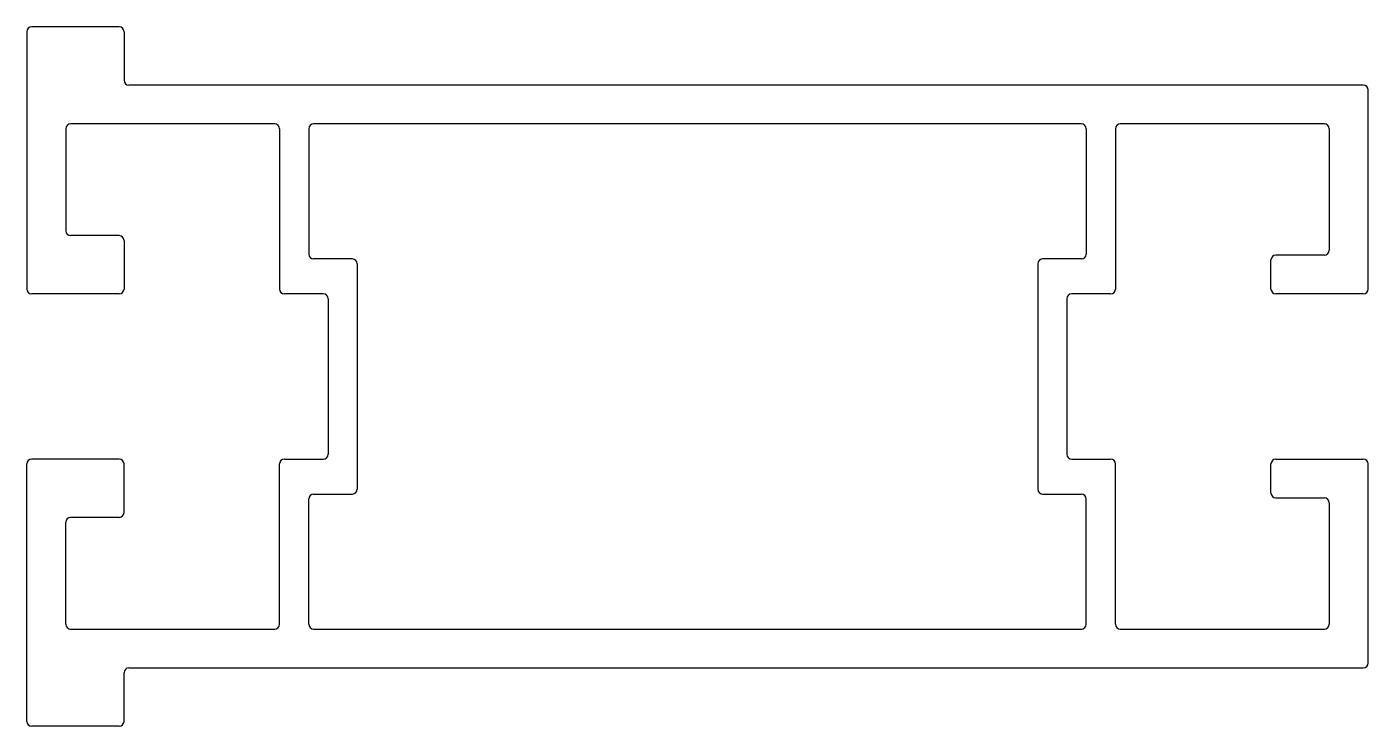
# Model space of a CAD drawing. Extents: x 329 to 398, y 517.9 to 553.9.
import ezdxf

# ---------------------------------------------------------------- set-up
doc = ezdxf.new("R2010")
doc.units = 0
doc.layers.get('0').update_dxf_attribs({"linetype": 'CONTINUOUS'})

msp = doc.modelspace()

# ---------------------------------------------------------------- linework, layer by layer
for p, q in [((328.954, 553.659), (328.954, 540.409)), ((333.704, 553.909), (329.204, 553.909)), ((333.954, 553.659), (333.954, 551.159)), ((397.704, 550.909), (334.204, 550.909)), ((397.954, 540.409), (397.954, 550.659)), ((330.954, 548.659), (330.954, 543.409)), ((341.704, 548.909), (331.204, 548.909)), ((341.954, 548.659), (341.954, 540.409)), ((343.454, 548.659), (343.454, 542.209)), ((383.204, 548.909), (343.704, 548.909)), ((383.454, 548.659), (383.454, 542.209)), ((384.954, 548.659), (384.954, 540.409)), ((395.704, 548.909), (385.204, 548.909)), ((395.954, 548.659), (395.954, 542.409)), ((333.704, 543.159), (331.204, 543.159)), ((333.954, 542.909), (333.954, 540.409)), ((345.704, 541.959), (343.704, 541.959)), ((345.954, 541.709), (345.954, 530.109)), ((380.954, 541.709), (380.954, 530.109)), ((383.204, 541.959), (381.204, 541.959)), ((392.954, 540.409), (392.954, 541.909)), ((395.704, 542.159), (393.204, 542.159)), ((333.704, 540.159), (329.204, 540.159)), ((344.204, 540.159), (342.204, 540.159)), ((344.454, 539.909), (344.454, 531.909)), ((382.454, 539.909), (382.454, 531.909)), ((384.704, 540.159), (382.704, 540.159)), ((397.704, 540.159), (393.204, 540.159)), ((328.954, 518.159), (328.954, 531.409)), ((333.704, 531.659), (329.204, 531.659)), ((333.954, 528.909), (333.954, 531.409)), ((341.954, 523.159), (341.954, 531.409)), ((342.204, 531.659), (344.204, 531.659)), ((382.704, 531.659), (384.704, 531.659)), ((384.954, 523.159), (384.954, 531.409)), ((392.954, 529.909), (392.954, 531.409)), ((393.204, 531.659), (397.704, 531.659)), ((397.954, 521.159), (397.954, 531.409)), ((343.454, 523.159), (343.454, 529.609)), ((343.704, 529.859), (345.704, 529.859)), ((381.204, 529.859), (383.204, 529.859)), ((383.454, 523.159), (383.454, 529.609)), ((393.204, 529.659), (395.704, 529.659)), ((395.954, 529.409), (395.954, 523.159)), ((333.704, 528.659), (331.204, 528.659)), ((330.954, 523.159), (330.954, 528.409)), ((331.204, 522.909), (341.704, 522.909)), ((343.704, 522.909), (383.204, 522.909)), ((385.204, 522.909), (395.704, 522.909)), ((333.954, 518.159), (333.954, 520.659)), ((334.204, 520.909), (397.704, 520.909)), ((333.704, 517.909), (329.204, 517.909))]:
    msp.add_line(p, q)
for centre, start, end in [((329.204, 553.659), 90, 180), ((333.704, 553.659), 0, 90), ((334.204, 551.159), 180, 270), ((397.704, 550.659), 0, 90), ((331.204, 548.659), 90, 180), ((341.704, 548.659), 0, 90), ((343.704, 548.659), 90, 180), ((383.204, 548.659), 0, 90), ((385.204, 548.659), 90, 180), ((395.704, 548.659), 0, 90), ((331.204, 543.409), 180, 270), ((333.704, 542.909), 0, 90), ((395.704, 542.409), 270, 0), ((343.704, 542.209), 180, 270), ((345.704, 541.709), 0, 90), ((381.204, 541.709), 90, 180), ((383.204, 542.209), 270, 0), ((393.204, 541.909), 90, 180), ((329.204, 540.409), 180, 270), ((333.704, 540.409), 270, 0), ((342.204, 540.409), 180, 270), ((384.704, 540.409), 270, 0), ((393.204, 540.409), 180, 270), ((397.704, 540.409), 270, 0), ((344.204, 539.909), 0, 90), ((382.704, 539.909), 90, 180), ((329.204, 531.409), 90, 180), ((333.704, 531.409), 0, 90), ((342.204, 531.409), 90, 180), ((344.204, 531.909), 270, 0), ((382.704, 531.909), 180, 270), ((384.704, 531.409), 0, 90), ((393.204, 531.409), 90, 180), ((397.704, 531.409), 0, 90), ((345.704, 530.109), 270, 0), ((381.204, 530.109), 180, 270), ((343.704, 529.609), 90, 180), ((383.204, 529.609), 0, 90), ((393.204, 529.909), 180, 270), ((395.704, 529.409), 0, 90), ((331.204, 528.409), 90, 180), ((333.704, 528.909), 270, 0), ((331.204, 523.159), 180, 270), ((341.704, 523.159), 270, 0), ((343.704, 523.159), 180, 270), ((383.204, 523.159), 270, 0), ((385.204, 523.159), 180, 270), ((395.704, 523.159), 270, 0), ((397.704, 521.159), 270, 0), ((334.204, 520.659), 90, 180), ((329.204, 518.159), 180, 270), ((333.704, 518.159), 270, 0)]:
    msp.add_arc(centre, 0.25, start, end)

doc.saveas('drawing.dxf')
